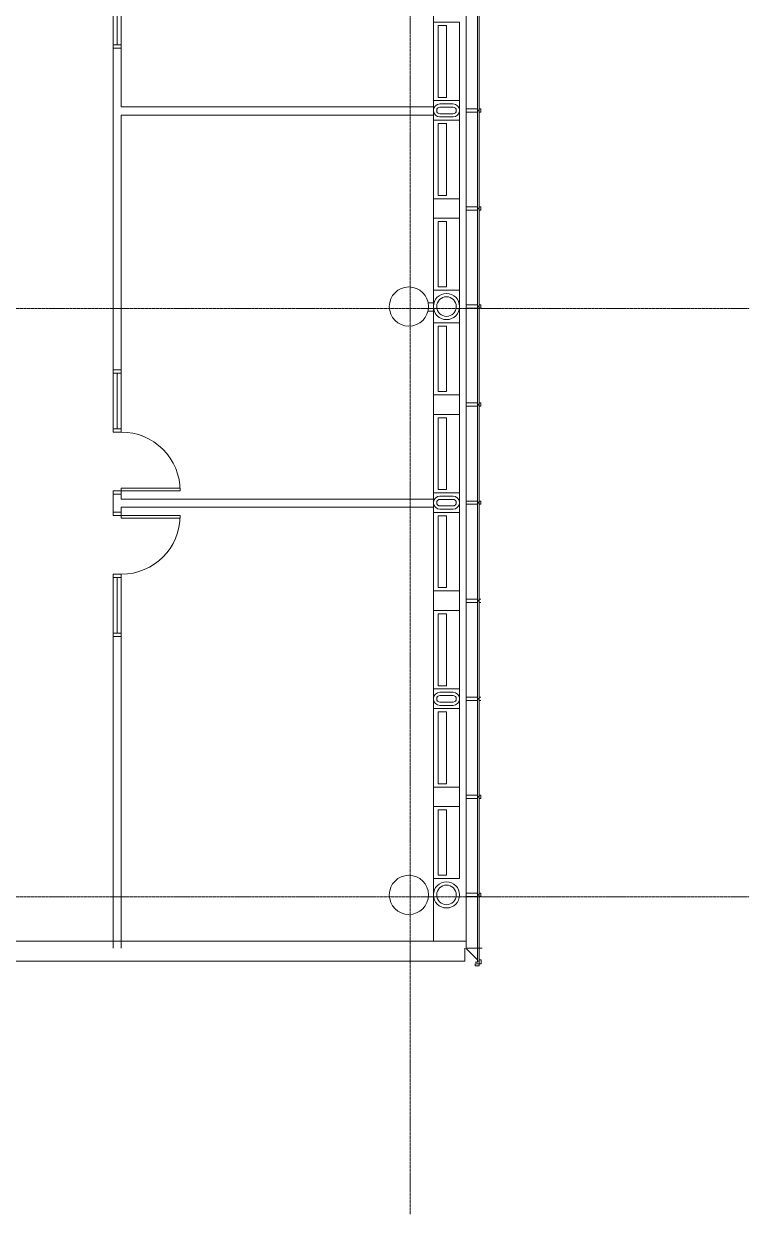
# Model space of a CAD drawing. Header units: inches. Extents: x 1756 to 10721, y -35 to 3002.
# Drawn here: x 9731 to 10175, y 38 to 766 of the extents above; entities that cross this region are included whole.
import ezdxf

# ---------------------------------------------------------------- set-up
doc = ezdxf.new("R2010")
doc.units = ezdxf.units.IN
doc.header["$MEASUREMENT"] = 0
doc.linetypes.add('IMPORT-CENTER2 _2_', pattern=[1.125, 0.75, -0.125, 0.125, -0.125])
for name, color, linetype, lineweight in [('A-COLS-EXST', 250, 'Continuous', 9), ('A-DOOR', 31, 'Continuous', 18), ('A-glaz', 250, 'Continuous', 9), ('A-GLAZ-SILL', 250, 'Continuous', 9), ('A-GRID', 250, 'Continuous', 9), ('A-WALL', 113, 'Continuous', 18), ('Occupancy Load Calculation', 250, 'Continuous', 9), ('S-Cols', 250, 'Continuous', 9), ('USB 03_modified_dwg', 252, 'Continuous', 9)]:
    doc.layers.add(name, color=color, linetype=linetype, lineweight=lineweight)

# ---------------------------------------------------------------- blocks, each defined once
blk = doc.blocks.new('USB 03_modified_dwg__U80-412634-Overall Floor Plan')
at = {"layer": 'A-DOOR', "color": 250, "lineweight": 9, "flags": 128}
blk.add_lwpolyline([(-18, 18), (-16.25, 18), (-16.25, -18), (-18, -18)], close=True, dxfattribs=at)
at = {"layer": 'A-DOOR', "color": 250, "lineweight": 9}
blk.add_arc((-18, 18), 36, 270, 360, dxfattribs=at)
blk = doc.blocks.new('USB 03_modified_dwg_SL1-412635-Overall Floor Plan')
at = {"layer": 'A-glaz'}
for p, q in [((40, 2.5), (74, 2.5)), ((74, 0), (40, 0))]:
    blk.add_line(p, q, dxfattribs=at)
at = {"layer": 'A-glaz', "flags": 128}
for points in [[(2, 5), (0, 5), (0, 0), (2, 0)], [(76, 5), (74, 5), (74, 0), (76, 0)]]:
    blk.add_lwpolyline(points, close=True, dxfattribs=at)
blk.add_lwpolyline([(40, 5), (38, 5), (38, 0), (40, 0), (40, 5), (74, 5)], dxfattribs=at)
blk.add_blockref('USB 03_modified_dwg__U80-412634-Overall Floor Plan', (20, -18))
blk = doc.blocks.new('USB 03_modified_dwg-397434-Overall Floor Plan')
at = {"color": 250, "lineweight": 9}
blk.add_line((2957.62, 9.58), (2966.86, 9.58), dxfattribs=at)
at = {"layer": 'A-COLS-EXST'}
for centre in [(2922, 402.2), (2922, 42.2)]:
    blk.add_circle(centre, 12, dxfattribs=at)
at = {"layer": 'A-glaz'}
for p, q in [((2957, 523.2), (2964, 523.2)), ((2957, 521.2), (2964, 521.2)), ((2964, 522.45), (2965, 522.45)), ((2964, 521.95), (2965, 521.95)), ((2957, 463.2), (2964, 463.2)), ((2957, 461.2), (2964, 461.2)), ((2964, 462.45), (2965, 462.45)), ((2964, 461.95), (2965, 461.95)), ((2957, 403.2), (2964, 403.2)), ((2957, 401.2), (2964, 401.2)), ((2964, 402.45), (2965, 402.45)), ((2964, 401.95), (2965, 401.95)), ((2957, 343.2), (2964, 343.2)), ((2964, 342.45), (2965, 342.45)), ((2957, 341.2), (2964, 341.2)), ((2964, 341.95), (2965, 341.95)), ((2957, 283.2), (2964, 283.2)), ((2957, 281.2), (2964, 281.2)), ((2964, 282.45), (2965, 282.45)), ((2964, 281.95), (2965, 281.95)), ((2957, 223.2), (2964, 223.2)), ((2957, 221.2), (2964, 221.2)), ((2964, 222.45), (2965, 222.45)), ((2964, 221.95), (2965, 221.95)), ((2965, 223.2), (2966, 223.2)), ((2965, 221.2), (2966, 221.2)), ((2957, 163.2), (2964, 163.2)), ((2957, 161.2), (2964, 161.2)), ((2964, 162.45), (2965, 162.45)), ((2964, 161.95), (2965, 161.95)), ((2965, 163.2), (2966, 163.2)), ((2965, 161.2), (2966, 161.2)), ((2957, 103.2), (2964, 103.2)), ((2964, 102.45), (2965, 102.45)), ((2957, 101.2), (2964, 101.2)), ((2964, 101.95), (2965, 101.95)), ((2957, 43.2), (2964, 43.2)), ((2957, 41.2), (2964, 41.2)), ((2964, 42.45), (2965, 42.45)), ((2964, 41.95), (2965, 41.95)), ((2964, 1.66), (2965, 1.66))]:
    blk.add_line(p, q, dxfattribs=at)
at = {"layer": 'A-glaz', "flags": 128}
for points in [[(2962.54, 1.04), (2964, 1.04), (2964, 2604.2)], [(2965, 2.41), (2966.25, 2.41), (2966.25, 0), (2962.59, 0), (2962.59, -1.25), (2965, -1.25), (2965, 2606.45), (2962.59, 2606.45), (2962.59, 2605.2)], [(2964, 2.41), (2957, 9.41), (2957, 2597.2)], [(2965, 523.2), (2966, 523.2), (2966, 521.2), (2965, 521.2)], [(2965, 463.2), (2966, 463.2), (2966, 461.2), (2965, 461.2)], [(2965, 401.2), (2966, 401.2), (2966, 403.2), (2965, 403.2)], [(2965, 343.2), (2966, 343.2), (2966, 341.2), (2965, 341.2)], [(2965, 283.2), (2966, 283.2), (2966, 281.2), (2965, 281.2)], [(2965, 103.2), (2966, 103.2), (2966, 101.2), (2965, 101.2)], [(2965, 41.2), (2966, 41.2), (2966, 43.2), (2965, 43.2)]]:
    blk.add_lwpolyline(points, dxfattribs=at)
at = {"layer": 'A-GLAZ-SILL', "flags": 128}
for points in [[(2953, 576.2), (2953, 528.2), (2937, 528.2), (2937, 576.2), (2953, 576.2), (2937, 576.2), (2937, 528.2), (2953, 528.2)], [(2940, 530.2), (2940, 574.2), (2940, 530.2), (2945, 530.2), (2945, 574.2), (2940, 574.2), (2945, 574.2), (2945, 530.2)], [(2953, 516.2), (2953, 468.2), (2937, 468.2), (2937, 516.2), (2953, 516.2), (2937, 516.2), (2937, 468.2), (2953, 468.2)], [(2940, 470.2), (2945, 470.2), (2945, 514.2), (2940, 514.2), (2945, 514.2), (2945, 470.2), (2940, 470.2), (2940, 514.2)], [(2953, 456.2), (2953, 412.2), (2937, 412.2), (2937, 456.2), (2953, 456.2), (2937, 456.2), (2937, 412.2), (2953, 412.2)], [(2940, 414.2), (2945, 414.2), (2945, 454.2), (2940, 454.2), (2945, 454.2), (2945, 414.2), (2940, 414.2), (2940, 454.2)], [(2953, 392.2), (2953, 348.2), (2937, 348.2), (2937, 392.2), (2953, 392.2), (2937, 392.2), (2937, 348.2), (2953, 348.2)], [(2940, 390.2), (2945, 390.2), (2945, 350.2), (2940, 350.2), (2940, 390.2), (2940, 350.2), (2945, 350.2), (2945, 390.2)], [(2953, 336.2), (2953, 288.2), (2937, 288.2), (2937, 336.2), (2937, 288.2), (2953, 288.2), (2953, 336.2), (2937, 336.2)], [(2940, 290.2), (2940, 334.2), (2940, 290.2), (2945, 290.2), (2945, 334.2), (2940, 334.2), (2945, 334.2), (2945, 290.2)], [(2953, 276.2), (2937, 276.2), (2937, 228.2), (2953, 228.2)], [(2953, 276.2), (2937, 276.2), (2937, 228.2), (2953, 228.2)], [(2940, 230.2), (2940, 274.2), (2940, 230.2), (2945, 230.2), (2945, 274.2), (2940, 274.2), (2945, 274.2), (2945, 230.2)], [(2953, 216.2), (2953, 168.2), (2937, 168.2), (2937, 216.2), (2953, 216.2), (2937, 216.2), (2937, 168.2), (2953, 168.2)], [(2940, 170.2), (2940, 214.2), (2945, 214.2), (2945, 170.2), (2940, 170.2), (2940, 214.2), (2945, 214.2), (2945, 170.2)], [(2953, 156.2), (2953, 108.2), (2937, 108.2), (2937, 156.2), (2953, 156.2), (2937, 156.2), (2937, 108.2), (2953, 108.2)], [(2940, 110.2), (2945, 110.2), (2945, 154.2), (2940, 154.2), (2940, 110.2), (2940, 154.2), (2945, 154.2), (2945, 110.2)], [(2953, 96.2), (2953, 52.2), (2937, 52.2), (2937, 96.2), (2937, 52.2), (2953, 52.2), (2953, 96.2), (2937, 96.2)], [(2940, 54.2), (2945, 54.2), (2945, 94.2), (2940, 94.2), (2945, 94.2), (2945, 54.2), (2940, 54.2), (2940, 94.2)]]:
    blk.add_lwpolyline(points, close=True, dxfattribs=at)
at = {"layer": 'A-GRID', "linetype": 'IMPORT-CENTER2 _2_'}
for p, q in [((2922.68, -153.16), (2922.68, 2772.48)), ((-371.64, 401.11), (3130.25, 401.11)), ((-371.64, 41.11), (3130.25, 41.11))]:
    blk.add_line(p, q, dxfattribs=at)
at = {"layer": 'A-WALL', "color": 250, "lineweight": 9}
for p, q in [((2937, 528.2), (2937, 516.2)), ((2953, 528.2), (2953, 516.2)), ((2937, 468.2), (2937, 456.2)), ((2953, 468.2), (2953, 456.2)), ((2937, 412.2), (2937, 392.2)), ((2953, 412.2), (2953, 392.2)), ((2937, 404.39), (2933.8, 404.39)), ((2933.8, 404.39), (2937, 404.39)), ((2937, 399.39), (2933.67, 399.39)), ((2933.67, 399.39), (2937, 399.39)), ((2746, 363.68), (2746, 363.39)), ((2937, 348.2), (2937, 336.2)), ((2953, 348.2), (2953, 336.2)), ((2741, 287.39), (2741, 276.39)), ((2937, 288.2), (2937, 276.2)), ((2953, 288.2), (2953, 276.2)), ((2937, 228.2), (2937, 216.2)), ((2953, 228.2), (2953, 216.2)), ((2741, 206.33), (2741, 206.21)), ((2746, 206.33), (2746, 206.21)), ((2741, 170.21), (2741, 164.39)), ((2746, 170.21), (2746, 164.39)), ((2937, 168.2), (2937, 156.2)), ((2953, 168.2), (2953, 156.2)), ((2937, 108.2), (2937, 96.2)), ((2953, 108.2), (2953, 96.2))]:
    blk.add_line(p, q, dxfattribs=at)
at = {"layer": 'A-WALL', "color": 250, "lineweight": 9, "flags": 128}
for points in [[(2741, 365.75), (2741, 363.39), (2741, 437.19), (2741, 560.39)], [(2937, 524.39), (2746, 524.39), (2746, 560.39)], [(2937, 519.39), (2746, 519.39), (2746, 439.26), (2746, 363.39), (2741, 363.39)], [(2937, 284.39), (2746, 284.39), (2746, 287.39)], [(2937, 279.39), (2746, 279.39), (2746, 276.39)], [(2746, 9.58), (2746, 200.39), (2741, 200.39), (2741, 9.58)], [(2956.21, 9.58), (2956.21, 1.58), (767.29, 1.58), (767.29, 14), (2957, 14)]]:
    blk.add_lwpolyline(points, dxfattribs=at)
at = {"layer": 'Occupancy Load Calculation', "flags": 128}
for points in [[(51.83, 1124.95), (51.83, 2577.2), (2937, 2577.2), (2937, 52.2)], [(2937, 52.2), (2937, 14), (752, 14), (752, 28), (52.81, 28), (52.81, 390.2), (52.81, 404.7), (52.81, 406.56), (0.26, 406.56), (0.26, 757.98), (51.83, 757.98), (51.83, 1119.95)]]:
    blk.add_lwpolyline(points, dxfattribs=at)
at = {"layer": 'S-Cols'}
for p, q in [((2941, 526.2), (2949, 526.2)), ((2941, 524.2), (2949, 524.2)), ((2941, 520.2), (2949, 520.2)), ((2941, 518.2), (2949, 518.2)), ((2941, 286.2), (2949, 286.2)), ((2941, 284.2), (2949, 284.2)), ((2941, 280.2), (2949, 280.2)), ((2941, 278.2), (2949, 278.2)), ((2941, 166.2), (2949, 166.2)), ((2941, 164.2), (2949, 164.2)), ((2941, 160.2), (2949, 160.2)), ((2941, 158.2), (2949, 158.2))]:
    blk.add_line(p, q, dxfattribs=at)
for centre, radius in [((2922, 402.2), 12), ((2945, 402.2), 8), ((2945, 402.2), 6), ((2922, 42.2), 12), ((2945, 42.2), 8), ((2945, 42.2), 6)]:
    blk.add_circle(centre, radius, dxfattribs=at)
for centre, radius, start, end in [((2941, 522.2), 4, 90, 270), ((2949, 522.2), 4, 270, 90), ((2941, 522.2), 2, 90, 270), ((2949, 522.2), 2, 270, 90), ((2941, 282.2), 4, 90, 270), ((2941, 282.2), 2, 90, 270), ((2949, 282.2), 4, 270, 90), ((2949, 282.2), 2, 270, 90), ((2941, 162.2), 4, 90, 270), ((2941, 162.2), 2, 90, 270), ((2949, 162.2), 4, 270, 90), ((2949, 162.2), 2, 270, 90)]:
    blk.add_arc(centre, radius, start, end, dxfattribs=at)
at = {"extrusion": (0, 0, -1), "rotation": 270}
for p in [(-2746, 636.39), (-2746, 276.39)]:
    blk.add_blockref('USB 03_modified_dwg_SL1-412635-Overall Floor Plan', p, dxfattribs=at)
at = {"rotation": 89.99999999999999}
blk.add_blockref('USB 03_modified_dwg_SL1-412635-Overall Floor Plan', (2746, 287.39), dxfattribs=at)

msp = doc.modelspace()

# ---------------------------------------------------------------- block references
at = {"layer": 'USB 03_modified_dwg', "color": 250}
msp.add_blockref('USB 03_modified_dwg-397434-Overall Floor Plan', (7044.57, 191.26), dxfattribs=at)

doc.saveas('drawing.dxf')
